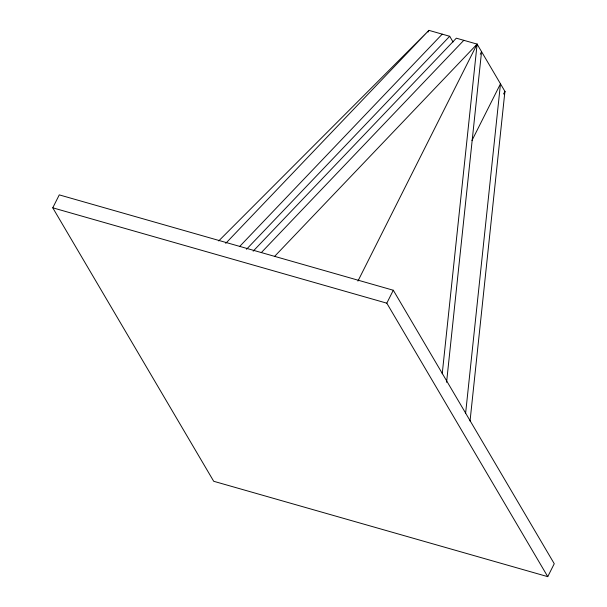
<?xml version="1.0" encoding="UTF-8"?>
<svg xmlns="http://www.w3.org/2000/svg" width="607" height="607" viewBox="0 0 607 607"><rect width="100%" height="100%" fill="white"/><g stroke="black" fill="none" stroke-linecap="round" stroke-linejoin="round"><path stroke-width="0.91" d="M442.222 373.783L477.11 44.114L456.343 38.18L253.142 251.184M446.577 382.289L481.563 51.678L480.281 54.213M465.592 413.488L500.479 83.812L471.958 140.52M470.038 421.046L504.925 91.376L477.11 44.114L274.561 256.435M504.22 94.131L504.925 91.376L503.651 93.918M52.763 207.814L59.274 194.877L393.306 290.245L554.252 563.721L547.749 576.65L213.71 481.283L52.763 207.814L386.803 303.174L547.749 576.65M428.072 32.05L428.921 30.358L449.696 36.283L453.05 41.989M357.925 281.079L477.11 44.114M386.803 303.174L393.306 290.245M225.721 243.361L428.921 30.358L218.695 240.941M239.666 246.472L442.215 34.151M246.495 249.287L449.696 36.283M261.268 252.641L463.816 40.32"/></g></svg>
